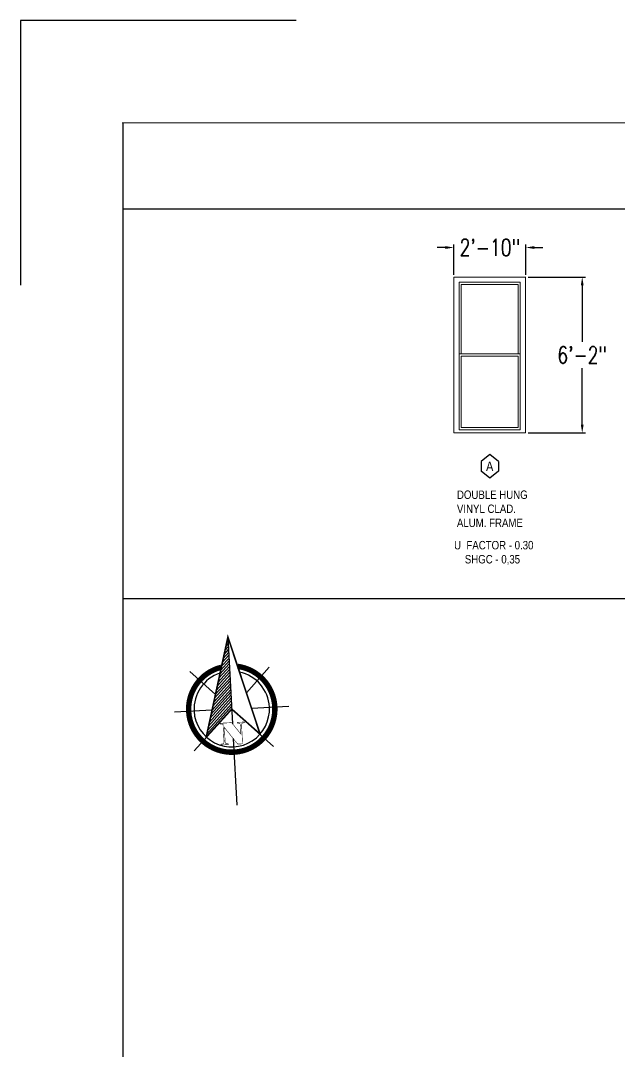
# Model space of a CAD drawing. Header units: inches. Extents: x -1842 to 12195, y -2228 to 2193.
# Drawn here: x 3803.8 to 4088.1, y 1054 to 1543.2 of the extents above; entities that cross this region are included whole.
import ezdxf

# ---------------------------------------------------------------- set-up
doc = ezdxf.new("R2010")
doc.units = ezdxf.units.IN
doc.header["$LTSCALE"] = 6
doc.header["$MEASUREMENT"] = 0
doc.layers.add('A-GLAZ', color=151, linetype='Continuous', lineweight=13)
for name, color, linetype in [('DIMENSIONS', 3, 'Continuous'), ('Title Block', 7, 'Continuous'), ('windows', 4, 'Continuous')]:
    doc.layers.add(name, color=color, linetype=linetype)
doc.styles.add('ARCH', font='romans.shx', dxfattribs={"width": 0.75, "height": 8})
doc.styles.add('ARCHSTYLSHX', font='ARCHSTYL.SHX')
doc.styles.get("Standard").update_dxf_attribs({"font": 'ARIALN.TTF'})
doc.dimstyles.new('STANDARD$0', dxfattribs={"dimtxt": 6, "dimasz": 3, "dimexe": 4, "dimexo": 24, "dimgap": 0.5, "dimtad": 1, "dimdec": 1, "dimzin": 3, "dimdsep": 46, "dimlunit": 4, "dimtxsty": 'ARCHSTYLSHX', "dimblk1": 'OBLIQUE', "dimblk2": 'OBLIQUE', "dimsah": 1, "dimcen": 0.0625, "dimdle": 4, "dimadec": 0, "dimazin": 0, "dimtfac": 1, "dimtdec": 1, "dimtofl": 0, "dimtmove": 0, "dimatfit": 3, "dimldrblk": 'OBLIQUE', "dimfxl": 1, "dimfrac": 2, "dimtolj": 1, "dimtzin": 0, "dimlwd": 9, "dimlwe": 13, "dimarcsym": 0})

# ---------------------------------------------------------------- blocks, each defined once
blk = doc.blocks.new('*X137')
at = {"color": 0}
for p, q in [((147.55, -408.76), (147.62, -408.7)), ((146.75, -411.68), (147.62, -410.82)), ((146.95, -410.95), (147.62, -410.29)), ((147.15, -410.22), (147.62, -409.76)), ((147.35, -409.49), (147.62, -409.23)), ((146.16, -413.87), (147.62, -412.41)), ((146.36, -413.14), (147.62, -411.88)), ((146.55, -412.41), (147.62, -411.35)), ((145.36, -416.79), (147.62, -414.53)), ((145.56, -416.06), (147.62, -414)), ((145.76, -415.33), (147.62, -413.47)), ((145.96, -414.6), (147.62, -412.94)), ((144.76, -418.98), (147.62, -416.12)), ((144.96, -418.25), (147.62, -415.59)), ((145.16, -417.52), (147.62, -415.06)), ((143.96, -421.9), (147.62, -418.24)), ((144.16, -421.17), (147.62, -417.71)), ((144.36, -420.44), (147.62, -417.18)), ((144.56, -419.71), (147.62, -416.65)), ((143.16, -424.82), (147.62, -420.36)), ((143.36, -424.09), (147.62, -419.83)), ((143.56, -423.36), (147.62, -419.3)), ((143.76, -422.63), (147.62, -418.77)), ((142.76, -426.28), (147.62, -421.42)), ((142.96, -425.55), (147.62, -420.89))]:
    blk.add_line(p, q, dxfattribs=at)
blk = doc.blocks.new('North')
for p, q in [((-0.05, 18.32), (-0.05, 2.23)), ((-2.92, 7.82), (-7.42, 12.32)), ((2.82, 7.82), (7.32, 12.32)), ((-3.71, 4.95), (-10.67, 4.95)), ((3.61, 4.95), (10.57, 4.95)), ((-2.92, 2.08), (-7.42, -2.42)), ((2.82, 2.08), (7.32, -2.42)), ((-0.05, -0.54), (-0.05, -12.88))]:
    blk.add_line(p, q)
for points, const_width in [([(-5.06, -0.01), (-0.05, 18.32), (4.95, 0.05), (-0.05, 4.95), (-5.06, -0.01)], 0.3), ([(-1.6, -0.98), (-1.6, -1.05), (-1.59, -1.12), (-1.58, -1.18), (-1.57, -1.22), (-1.56, -1.27), (-1.54, -1.31), (-1.52, -1.33), (-1.5, -1.35), (-1.47, -1.37), (-1.44, -1.38), (-1.4, -1.4), (-1.34, -1.41), (-1.28, -1.42), (-1.21, -1.43), (-1.13, -1.43), (-1.05, -1.43), (-1.05, -1.59), (-2.39, -1.59), (-2.39, -1.43), (-2.35, -1.43), (-2.28, -1.43), (-2.21, -1.43), (-2.14, -1.42), (-2.09, -1.41), (-2.04, -1.4), (-2, -1.38), (-1.96, -1.37), (-1.94, -1.35), (-1.91, -1.33), (-1.88, -1.31), (-1.86, -1.27), (-1.85, -1.23), (-1.83, -1.18), (-1.82, -1.12), (-1.81, -1.06), (-1.81, -1), (-1.81, 2.29), (-2.39, 2.29), (-2.39, 2.44), (-0.21, 2.44), (1.39, 0.24), (1.39, 1.81), (1.39, 1.88), (1.38, 1.95), (1.37, 2), (1.36, 2.06), (1.35, 2.1), (1.33, 2.14), (1.31, 2.17), (1.29, 2.19), (1.26, 2.21), (1.22, 2.23), (1.17, 2.25), (1.12, 2.26), (1.06, 2.27), (0.99, 2.28), (0.92, 2.29), (0.84, 2.29), (0.82, 2.29), (0.82, 2.44), (2.16, 2.44), (2.16, 2.29), (2.12, 2.29), (2.04, 2.29), (1.98, 2.28), (1.92, 2.27), (1.86, 2.26), (1.81, 2.25), (1.77, 2.24), (1.73, 2.22), (1.71, 2.2), (1.69, 2.18), (1.67, 2.15), (1.65, 2.1), (1.63, 2.06), (1.62, 2.01), (1.61, 1.95), (1.61, 1.88), (1.61, 1.81), (1.61, -1.59), (0.7, -1.59), (-1.6, 1.62), (-1.6, -0.98), (-1.6, -0.98)], 0.1)]:
    blk.add_lwpolyline(points, dxfattribs=dict(const_width=const_width))
at = {"const_width": 1}
for points in [[(-8.05, 4.95, 1), (7.95, 4.95, 0.359415), (1.47, 12.8, 1)], [(-1.57, 12.8, 0.359415), (-8.05, 4.95, 1)]]:
    blk.add_lwpolyline(points, format="xyb", dxfattribs=at)
for start, end in [(105.027, 180), (0, 74.973), (180, 0)]:
    blk.add_arc((-0.05, 4.95), 7, start, end)
blk.add_blockref('*X137', (-147.67, 426.84))
blk = doc.blocks.new('*D202')
at = {"layer": 'Defpoints', "color": 0, "transparency": 16777216}
for p in [(4043.7, 1435.5), (4009.5, 1421.5), (4043.7, 1421.5)]:
    blk.add_point(p, dxfattribs=at)
at = {"layer": 'DIMENSIONS', "color": 0, "lineweight": -2, "transparency": 16777216}
for p, q in [((4005.5, 1435.5), (4001.5, 1435.5)), ((4009.5, 1422.5), (4009.5, 1437)), ((4043.7, 1422.5), (4043.7, 1437)), ((4047.7, 1435.5), (4051.7, 1435.5))]:
    blk.add_line(p, q, dxfattribs=at)
at = {"layer": 'DIMENSIONS', "color": 0, "transparency": 16777216}
for points in [[(4005.5, 1436.17), (4005.5, 1434.83), (4009.5, 1435.5)], [(4047.7, 1436.17), (4047.7, 1434.83), (4043.7, 1435.5)]]:
    blk.add_solid(points, dxfattribs=at)
at = {"layer": 'DIMENSIONS', "color": 0, "transparency": 16777216, "insert": (4026.6, 1435.5), "char_height": 8, "attachment_point": 5, "style": 'ARCH'}
blk.add_mtext('\\A1;2\'-10"', dxfattribs=at)
blk = doc.blocks.new('*D203')
at = {"layer": 'Defpoints', "color": 0, "transparency": 16777216}
for p in [(4043.7, 1421.5), (4043.7, 1347.5), (4070.45, 1347.5)]:
    blk.add_point(p, dxfattribs=at)
at = {"layer": 'DIMENSIONS', "color": 0, "lineweight": -2, "transparency": 16777216}
for p, q in [((4044.7, 1421.5), (4071.95, 1421.5)), ((4070.45, 1417.5), (4070.45, 1390.76)), ((4070.45, 1351.5), (4070.45, 1378.24)), ((4044.7, 1347.5), (4071.95, 1347.5))]:
    blk.add_line(p, q, dxfattribs=at)
at = {"layer": 'DIMENSIONS', "color": 0, "transparency": 16777216}
for points in [[(4069.78, 1417.5), (4071.12, 1417.5), (4070.45, 1421.5)], [(4069.78, 1351.5), (4071.12, 1351.5), (4070.45, 1347.5)]]:
    blk.add_solid(points, dxfattribs=at)
at = {"layer": 'DIMENSIONS', "color": 0, "transparency": 16777216, "insert": (4070.45, 1384.5), "char_height": 8, "attachment_point": 5, "style": 'ARCH'}
blk.add_mtext('\\A1;6\'-2"', dxfattribs=at)

msp = doc.modelspace()

# ---------------------------------------------------------------- linework, layer by layer
for p, q in [((3852.3612751, 1453.9378345), (5347.0205098, 1453.9378345)), ((3852.3612751, 1268.9201451), (5347.0205098, 1268.9201451))]:
    msp.add_line(p, q)
msp.add_lwpolyline([(3851.9612751, 1494.6223555, 0.5, 0.5, 0), (5347.0205098, 1494.6223555, 0, 0, 0), (5347.0205098, 368.173134, 0.5, 0.5, 0), (3851.9612751, 368.173134, 0.5, 0.5, 0)], format="xyseb")
at = {"const_width": 0.5}
msp.add_lwpolyline([(3852.3612751, 368.173134), (3852.3612751, 1494.6223555)], dxfattribs=at)
msp.add_lwpolyline([(3852.3612751, 368.173134), (3852.3612751, 1494.6223555)], dxfattribs=at)
at = {"layer": 'A-GLAZ', "lineweight": 9}
for p, q in [((4043.5, 1421.5), (4009.5, 1421.5)), ((4009.5, 1421.5), (4043.5, 1421.5)), ((4009.5, 1421.5), (4043.5, 1421.5)), ((4009.5, 1359.5), (4009.5, 1421.5)), ((4009.5, 1421.5), (4009.5, 1359.5)), ((4009.5, 1421.5), (4009.5, 1359.5)), ((4009.5, 1421.5), (4009.5, 1347.5)), ((4041, 1419), (4012, 1419)), ((4012, 1385), (4012, 1419)), ((4041, 1385), (4041, 1419)), ((4043.5, 1421.5), (4043.5, 1347.5)), ((4043.5, 1421.5), (4043.7, 1421.5)), ((4013, 1418), (4013, 1385)), ((4013, 1418), (4040, 1418)), ((4040, 1418), (4040, 1385)), ((4012, 1385), (4012, 1349)), ((4012, 1385), (4041, 1385)), ((4041, 1349), (4041, 1385)), ((4013, 1384), (4013, 1350)), ((4013, 1384), (4040, 1384)), ((4040, 1350), (4040, 1384)), ((4043.5, 1347.5), (4009.5, 1347.5)), ((4012, 1349), (4041, 1349)), ((4013, 1350), (4040, 1350)), ((4033.5, 1347.5), (4037.5, 1347.5)), ((4037.5, 1347.5), (4033.5, 1347.5)), ((4033.5, 1347.5), (4037.5, 1347.5))]:
    msp.add_line(p, q, dxfattribs=at)
at = {"layer": 'Title Block'}
for p, q in [((3934.5879001, 1543.1993155), (3803.7843151, 1543.1993155)), ((3934.5879001, 1543.1993155), (3803.7843151, 1543.1993155)), ((3934.5879001, 1543.1993155), (3803.7843151, 1543.1993155)), ((3934.5879001, 1543.1993155), (3803.7843151, 1543.1993155)), ((3934.5879001, 1543.1993155), (3803.7843151, 1543.1993155)), ((3934.5879001, 1543.1993155), (3803.7843151, 1543.1993155)), ((3803.7843151, 1543.1993155), (3803.7843151, 1417.7088355)), ((3803.7843151, 1543.1993155), (3803.7843151, 1417.7088355)), ((3803.7843151, 1543.1993155), (3803.7843151, 1417.7088355)), ((3803.7843151, 1543.1993155), (3803.7843151, 1417.7088355)), ((3934.5879001, 1543.1993155), (3803.7843151, 1543.1993155)), ((3934.5879001, 1543.1993155), (3803.7843151, 1543.1993155)), ((3934.5879001, 1543.1993155), (3803.7843151, 1543.1993155)), ((3934.5879001, 1543.1993155), (3803.7843151, 1543.1993155)), ((3934.5879001, 1543.1993155), (3803.7843151, 1543.1993155)), ((3934.5879001, 1543.1993155), (3803.7843151, 1543.1993155)), ((3803.7843151, 1543.1993155), (3803.7843151, 1417.7088355)), ((3803.7843151, 1543.1993155), (3803.7843151, 1417.7088355)), ((3803.7843151, 1543.1993155), (3803.7843151, 1417.7088355)), ((3803.7843151, 1543.1993155), (3803.7843151, 1417.7088355)), ((3852.3612751, 1494.6223555), (3852.3612751, 368.173134))]:
    msp.add_line(p, q, dxfattribs=at)
at = {"layer": 'windows'}
for p, q in [((4026.6316596, 1337.2502875), (4022.5066596, 1333.8752875)), ((4030.7566596, 1333.8752875), (4026.6316596, 1337.2502875)), ((4022.5066596, 1333.8752875), (4022.5066596, 1329.3752875)), ((4030.7566596, 1333.8752875), (4030.7566596, 1329.3752875)), ((4026.6316596, 1326.0002875), (4022.5066596, 1329.3752875)), ((4030.7566596, 1329.3752875), (4026.6316596, 1326.0002875))]:
    msp.add_line(p, q, dxfattribs=at)

# ---------------------------------------------------------------- block references
at = {"xscale": 2.559999999999999, "yscale": 2.559999999999999, "zscale": 2.559999999999999, "rotation": 3.052882514792429}
msp.add_blockref('North', (3904.8364285, 1203.779344), dxfattribs=at)

# ---------------------------------------------------------------- texts
at = {"layer": 'Title Block', "char_height": 4, "attachment_point": 1}
for s, insert in [('DOUBLE HUNG\\PVINYL CLAD.\\PALUM. FRAME', (4010.9585895, 1320.1707725)), ('U  FACTOR - 0.30\\P    SHGC - 0,35', (4009.6083914, 1296.229421))]:
    msp.add_mtext_dynamic_manual_height_columns(s, width=200.612051485, gutter_width=30, heights=[0], dxfattribs=dict(at, insert=insert))
at = {"layer": 'windows', "insert": (4024.7929258, 1333.9262428), "char_height": 4.5, "attachment_point": 1}
msp.add_mtext_dynamic_manual_height_columns('A', width=3.5, gutter_width=30, heights=[0], dxfattribs=at)

# ---------------------------------------------------------------- dimensions: what is measured, and where the dimension line sits
at = {"layer": 'DIMENSIONS'}
dim = msp.add_linear_dim(base=(4043.7, 1435.5), p1=(4009.5, 1421.5), p2=(4043.7, 1421.5), dimstyle='STANDARD$0', override={"dimasz": 4, "dimexe": 1.5, "dimexo": 1, "dimgap": 1.5, "dimtad": 0, "dimtih": 1, "dimtoh": 1, "dimdec": 0, "dimzin": 0, "dimtxsty": 'ARCH', "dimsah": 0, "dimcen": 1.5, "dimdle": 0, "dimtdec": 0, "dimfxl": 2, "dimfrac": 0, "dimlwd": 65534, "dimlwe": 65534}, dxfattribs=at)
dim.commit()
dim.dimension.update_dxf_attribs({"geometry": '*D202', "text_midpoint": (4026.6, 1435.5)})
dim = msp.add_linear_dim(base=(4070.4484551, 1347.5), p1=(4043.7, 1421.5), p2=(4043.7, 1347.5), angle=90, dimstyle='STANDARD$0', override={"dimasz": 4, "dimexe": 1.5, "dimexo": 1, "dimgap": 1.5, "dimtad": 0, "dimtih": 1, "dimtoh": 1, "dimdec": 0, "dimzin": 0, "dimtxsty": 'ARCH', "dimsah": 0, "dimcen": 1.5, "dimdle": 0, "dimtdec": 0, "dimfxl": 2, "dimfrac": 0, "dimlwd": 65534, "dimlwe": 65534}, dxfattribs=at)
dim.commit()
dim.dimension.update_dxf_attribs({"geometry": '*D203', "text_midpoint": (4070.4484551, 1384.5)})

doc.saveas('drawing.dxf')
